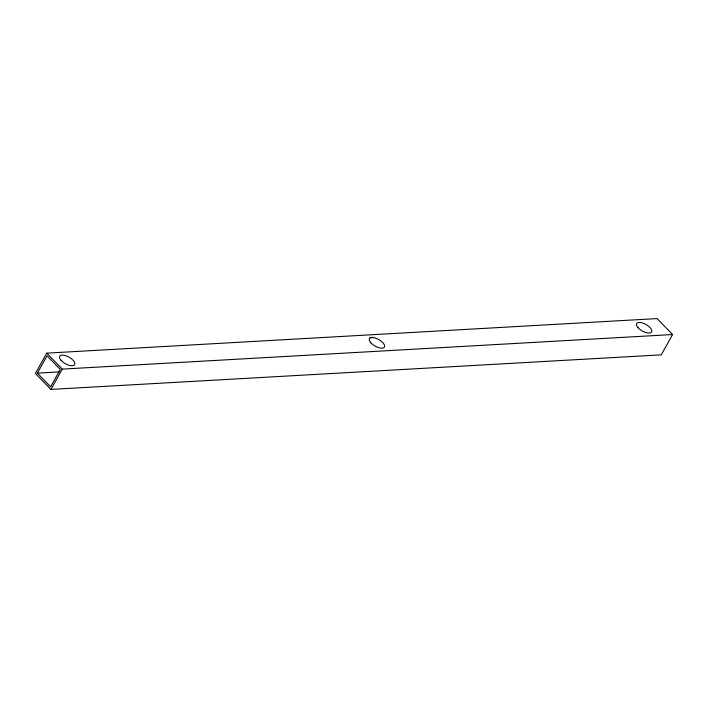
<?xml version="1.0" encoding="UTF-8"?>
<svg xmlns="http://www.w3.org/2000/svg" width="708" height="708" viewBox="0 0 708 708"><rect width="100%" height="100%" fill="white"/><g stroke="black" fill="none" stroke-linecap="round" stroke-linejoin="round"><path stroke-width="1.06" d="M46.755 353.15L35.4 373.461L50.914 389.418L661.245 354.85L672.6 334.539L657.086 318.582L46.755 353.15L62.269 369.107L672.6 334.539M37.374 373.143L47.055 355.814L60.295 369.426L50.613 386.754L37.374 373.143L59.401 371.895M50.914 389.418L62.269 369.107M369.762 337.539L373.072 337.344M61.047 360.337A8.611 3.752 29.2 0 0 74.331 365.062A8.611 3.752 29.2 0 0 66.145 355.832A8.611 3.752 29.2 0 0 61.047 360.337M370.824 342.796A8.611 3.752 29.2 0 0 384.108 347.513A8.611 3.752 29.2 0 0 375.921 338.291A8.611 3.752 29.2 0 0 370.824 342.796M637.988 327.662A8.611 3.752 29.2 0 0 651.271 332.379A8.611 3.752 29.2 0 0 643.085 323.158A8.611 3.752 29.2 0 0 637.988 327.662"/></g></svg>
